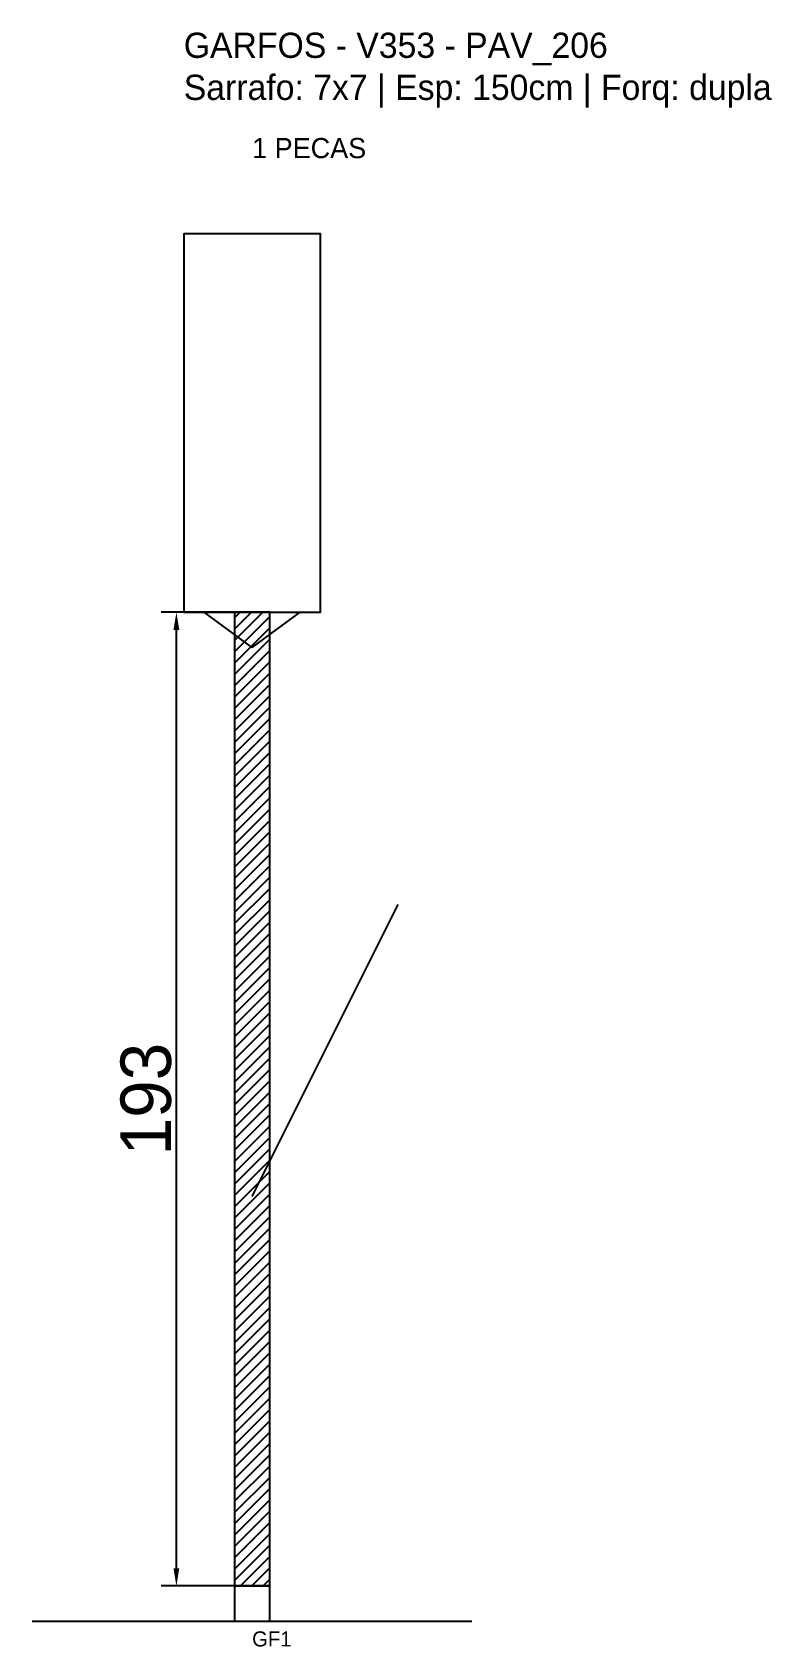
# Model space of a CAD drawing. Header units: metres. Extents: x -30 to 116, y -12 to 308.
import ezdxf

# ---------------------------------------------------------------- set-up
doc = ezdxf.new("R2010")
doc.units = ezdxf.units.M
for name, color, linetype in [('BARRA_ANCORAGEM', 1, 'Continuous'), ('COTA', 241, 'Continuous'), ('GARFOS OK', 3, 'Continuous'), ('NOME DA VIGA', 6, 'Continuous'), ('SARR_7x7', 40, 'Continuous'), ('VIGAS', 3, 'Continuous')]:
    doc.layers.add(name, color=color, linetype=linetype)
doc.dimstyles.new('EZ DXF', dxfattribs={"dimtxt": 10, "dimasz": 3.5, "dimexe": 3, "dimexo": 1.5, "dimgap": 1, "dimtad": 1, "dimdec": 1, "dimdsep": 46, "dimcen": 2.5, "dimazin": 3, "dimtfac": 1, "dimtmove": 0, "dimatfit": 3})

msp = doc.modelspace()

# ---------------------------------------------------------------- hatches: boundary and pattern name
at = {"layer": 'COTA'}
h = msp.add_hatch(dxfattribs=at)
h.set_pattern_fill('ANSI31', scale=0.5)
h.paths.add_polyline_path([(10.038318, 0), (17.038318, 0), (17.038318, 193), (10.038318, 193)])

# ---------------------------------------------------------------- linework, layer by layer
at = {"layer": 'BARRA_ANCORAGEM'}
msp.add_line((13.538318, 77.2), (42.488318, 135.1), dxfattribs=at)
at = {"layer": 'GARFOS OK'}
for p, q in [((13.538318, 186), (4.038318, 193)), ((4.038318, 193), (23.038318, 193)), ((13.538318, 186), (23.038318, 193))]:
    msp.add_line(p, q, dxfattribs=at)
at = {"layer": 'GARFOS OK', "linetype": 'CONTINUOUS'}
msp.add_line((-30, -7), (57.076636, -7), dxfattribs=at)
at = {"layer": 'GARFOS OK'}
msp.add_lwpolyline([(10.038318, 0), (17.038318, 0), (17.038318, 193), (10.038318, 193), (10.038318, 0)], dxfattribs=at)
at = {"layer": 'SARR_7x7'}
msp.add_lwpolyline([(10.038318, -7), (17.038318, -7), (17.038318, 0), (10.038318, 0), (10.038318, -7)], dxfattribs=at)
at = {"layer": 'VIGAS'}
msp.add_lwpolyline([(0, 193), (27.076636, 193), (27.076636, 268), (0, 268), (0, 193)], dxfattribs=at)

# ---------------------------------------------------------------- texts
at = {"layer": 'NOME DA VIGA'}
for s, height, p in [('1 PECAS', 4, (13.538318, 283)), ('GF1', 3, (13.538318, -12))]:
    msp.add_text(s, height=height, dxfattribs=at).set_placement(p)
at = {"layer": 'NOME DA VIGA', "insert": (0, 293), "char_height": 5, "attachment_point": 7}
msp.add_mtext('GARFOS - V353 - PAV_206\\PSarrafo: 7x7 | Esp: 150cm | Forq: dupla', dxfattribs=at)

# ---------------------------------------------------------------- dimensions: what is measured, and where the dimension line sits
at = {"layer": 'COTA'}
msp.add_linear_dim(base=(-1.461682, 0), p1=(13.538318, 0), p2=(13.538318, 193), angle=90, dimstyle='EZ DXF', dxfattribs=at).render()

doc.saveas('drawing.dxf')
